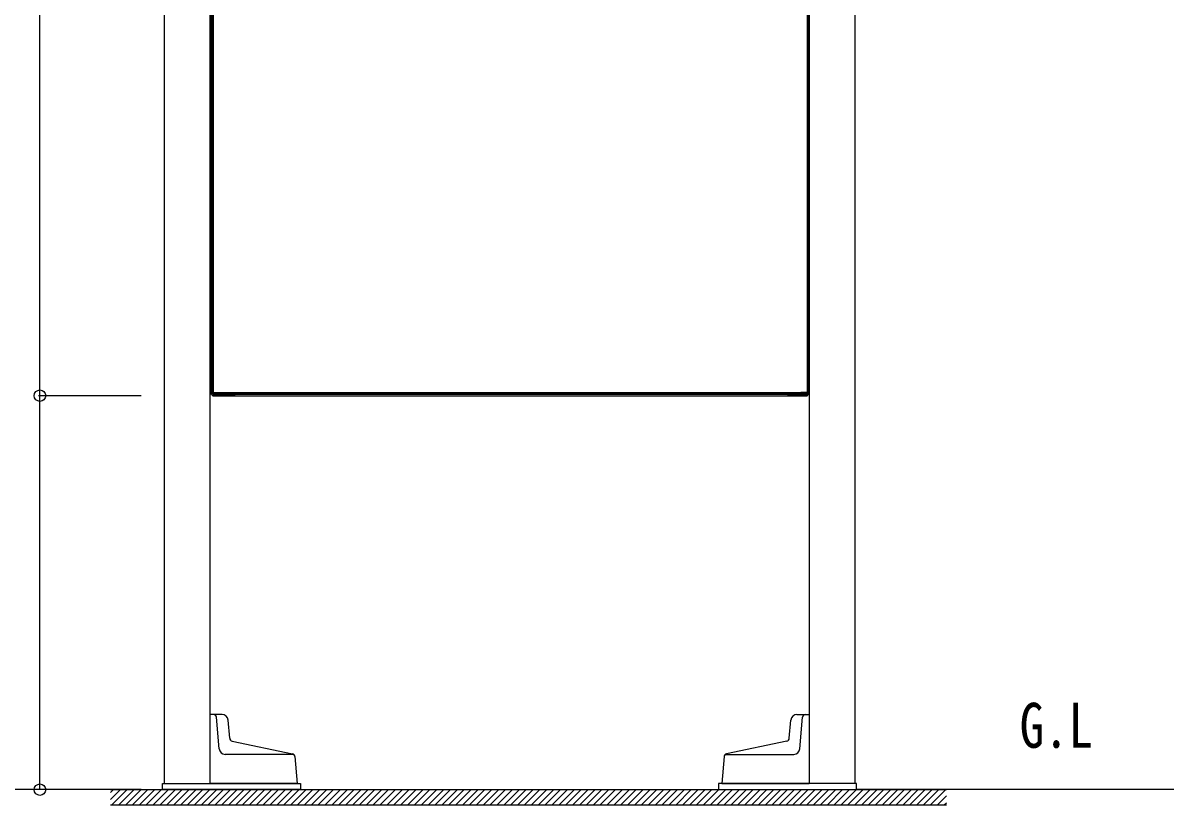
# Model space of a CAD drawing. Units: millimetres, scale not verified. Extents: x -2102 to 2102, y -1485 to 1485.
# Drawn here: x -924 to -173, y -678 to -167 of the extents above; entities that cross this region are included whole.
import ezdxf
from ezdxf.enums import TextEntityAlignment as Align

# ---------------------------------------------------------------- set-up
doc = ezdxf.new("R2010")
doc.units = ezdxf.units.MM
doc.header["$LTSCALE"] = 8
for name, color, linetype in [('0-1_USER1', 3, 'Continuous'), ('0-3_YKK_A1', 4, 'Continuous'), ('0-4_YKK_D', 6, 'Continuous')]:
    doc.layers.add(name, color=color, linetype=linetype)
doc.styles.add('ＭＳ ゴシック', font='')
doc.styles.get('ＭＳ ゴシック').set_extended_font_data('MS Gothic')

msp = doc.modelspace()

# ---------------------------------------------------------------- linework, layer by layer
at = {"layer": '0-3_YKK_A1'}
for p, q in [((-831.991, 182.5), (-831.991, -663.5)), ((-801.991, 182.5), (-801.991, -663.5)), ((-410.991, 182.5), (-410.991, -663.5)), ((-380.991, 182.5), (-380.991, -663.5)), ((-801.491, 178.5), (-801.491, -408.5)), ((-801.491, 178.5), (-801.491, -408.5)), ((-800.691, 178.5), (-800.691, -408.5)), ((-800.691, 178.5), (-800.691, -408.5)), ((-799.891, 178.5), (-799.891, -408.5)), ((-799.891, 178.5), (-799.891, -408.5)), ((-799.891, 177.3), (-799.891, -409.3)), ((-411.491, 178.5), (-411.491, -408.5)), ((-411.491, 178.5), (-411.491, -408.5)), ((-411.491, 166.5), (-411.491, -409.5)), ((-800.691, 164.5), (-800.691, -408.7)), ((-412.291, 164.9), (-412.291, -409.5)), ((-412.291, -356.7), (-412.291, -401.7)), ((-412.291, -356.7), (-412.291, -401.7)), ((-411.491, -365.9), (-411.491, -365.4)), ((-411.491, -365.9), (-411.491, -365.4)), ((-411.491, -365.9), (-411.491, -367.9)), ((-411.491, -365.9), (-411.491, -367.9)), ((-411.491, -368.4), (-412.291, -368.4)), ((-411.491, -368.4), (-412.291, -368.4)), ((-800.691, -408.5), (-801.491, -408.5)), ((-800.691, -408.5), (-801.491, -408.5)), ((-800.991, -409.5), (-801.491, -409.5)), ((-800.991, -409.5), (-801.491, -409.5)), ((-800.991, -408.7), (-800.691, -408.7)), ((-800.991, -408.7), (-800.691, -408.7)), ((-800.991, -409.5), (-800.691, -409.5)), ((-800.991, -409.5), (-800.691, -409.5)), ((-800.691, -408.5), (-799.891, -408.5)), ((-800.691, -408.5), (-799.891, -408.5)), ((-800.691, -409.7), (-800.691, -408.7)), ((-800.691, -408.7), (-800.691, -409.5)), ((-800.691, -408.7), (-800.691, -409.5)), ((-800.691, -409.3), (-796.191, -409.3)), ((-412.291, -409.5), (-800.691, -409.5)), ((-412.291, -409.5), (-800.691, -409.5)), ((-799.891, -409.7), (-799.891, -409.3)), ((-799.891, -410.5), (-412.491, -410.5)), ((-785.691, -408.9), (-798.691, -408.9)), ((-796.191, -409.3), (-796.191, -409.5)), ((-796.191, -409.7), (-796.17, -409.7)), ((-794.691, -408.7), (-761.691, -408.7)), ((-793.691, -410.5), (-792.441, -409.778)), ((-787.691, -410.5), (-793.691, -410.5)), ((-792.441, -408.9), (-792.441, -409.7)), ((-792.441, -409.778), (-792.441, -409.7)), ((-788.941, -409.778), (-792.441, -409.778)), ((-788.941, -408.9), (-788.941, -409.7)), ((-788.941, -409.778), (-788.941, -409.7)), ((-787.691, -410.5), (-788.941, -409.778)), ((-785.691, -408.9), (-785.62, -408.9)), ((-785.691, -409.7), (-785.62, -409.7)), ((-412.691, -408.9), (-785.62, -408.9)), ((-413.091, -409.7), (-785.62, -409.7)), ((-418.291, -408.7), (-451.291, -408.7)), ((-425.291, -410.5), (-424.041, -409.778)), ((-424.041, -408.9), (-424.041, -409.7)), ((-424.041, -409.778), (-420.541, -409.778)), ((-420.541, -408.9), (-420.541, -409.7)), ((-419.291, -410.5), (-420.541, -409.778)), ((-416.591, -410.5), (-420.091, -410.5)), ((-419.991, -409.5), (-419.991, -408.7)), ((-419.991, -409.5), (-419.991, -408.7)), ((-411.491, -408.5), (-416.221, -408.5)), ((-411.491, -408.5), (-416.221, -408.5)), ((-416.091, -409.7), (-412.291, -409.7)), ((-415.991, -409.5), (-415.991, -408.7)), ((-415.991, -409.5), (-415.991, -408.7)), ((-415.591, -409.5), (-415.591, -408.7)), ((-412.291, -408.7), (-415.591, -408.7)), ((-412.691, -408.9), (-412.691, -409.7)), ((-412.491, -410.5), (-412.291, -410.5)), ((-412.291, -408.7), (-412.291, -408.5)), ((-412.291, -408.7), (-412.291, -408.5)), ((-411.491, -408.7), (-412.291, -408.7)), ((-412.291, -408.7), (-412.291, -409.5)), ((-411.991, -408.7), (-412.291, -408.7)), ((-412.291, -408.7), (-412.291, -409.5)), ((-411.991, -408.7), (-412.291, -408.7)), ((-412.291, -409.7), (-412.291, -409.5)), ((-411.991, -409.5), (-412.291, -409.5)), ((-411.991, -409.5), (-412.291, -409.5)), ((-411.991, -409.5), (-411.491, -409.5)), ((-411.991, -409.5), (-411.491, -409.5)), ((-411.491, -409.7), (-411.491, -409.5)), ((-796.035, -640.849), (-797.831, -620.326)), ((-789.12, -634.026), (-790.158, -622.151)), ((-423.862, -634.026), (-422.823, -622.151)), ((-416.946, -640.849), (-415.15, -620.326)), ((-787.543, -635.808), (-748.1, -644.192)), ((-425.438, -635.808), (-464.881, -644.192)), ((-747.384, -644.5), (-792.051, -644.5)), ((-746.524, -645.974), (-744.991, -663.5)), ((-466.457, -645.974), (-467.991, -663.5)), ((-465.597, -644.5), (-420.931, -644.5)), ((-866.876, -667.5), (-321.279, -667.5)), ((-866.876, -669.401), (-864.975, -667.5)), ((-866.876, -673.891), (-860.485, -667.5)), ((-865.995, -677.5), (-855.995, -667.5)), ((-861.505, -677.5), (-851.505, -667.5)), ((-857.014, -677.5), (-847.014, -667.5)), ((-852.524, -677.5), (-842.524, -667.5)), ((-848.034, -677.5), (-838.034, -667.5)), ((-843.544, -677.5), (-833.544, -667.5)), ((-839.054, -677.5), (-829.054, -667.5)), ((-834.564, -677.5), (-824.564, -667.5)), ((-832.991, -663.5), (-742.991, -663.5)), ((-832.991, -665), (-832.991, -663.5)), ((-830.074, -677.5), (-820.074, -667.5)), ((-825.584, -677.5), (-815.584, -667.5)), ((-821.093, -677.5), (-811.093, -667.5)), ((-816.603, -677.5), (-806.603, -667.5)), ((-812.113, -677.5), (-802.113, -667.5)), ((-807.623, -677.5), (-797.623, -667.5)), ((-803.133, -677.5), (-793.133, -667.5)), ((-744.991, -663.5), (-801.991, -663.5)), ((-798.643, -677.5), (-788.643, -667.5)), ((-794.153, -677.5), (-784.153, -667.5)), ((-789.662, -677.5), (-779.662, -667.5)), ((-785.172, -677.5), (-775.172, -667.5)), ((-780.682, -677.5), (-770.682, -667.5)), ((-776.192, -677.5), (-766.192, -667.5)), ((-771.702, -677.5), (-761.702, -667.5)), ((-767.212, -677.5), (-757.212, -667.5)), ((-762.722, -677.5), (-752.722, -667.5)), ((-758.232, -677.5), (-748.232, -667.5)), ((-753.741, -677.5), (-743.741, -667.5)), ((-749.251, -677.5), (-739.251, -667.5)), ((-744.761, -677.5), (-734.761, -667.5)), ((-742.991, -663.5), (-742.991, -667.5)), ((-740.271, -677.5), (-730.271, -667.5)), ((-735.781, -677.5), (-725.781, -667.5)), ((-731.291, -677.5), (-721.291, -667.5)), ((-726.801, -677.5), (-716.801, -667.5)), ((-722.311, -677.5), (-712.311, -667.5)), ((-717.82, -677.5), (-707.82, -667.5)), ((-713.33, -677.5), (-703.33, -667.5)), ((-708.84, -677.5), (-698.84, -667.5)), ((-704.35, -677.5), (-694.35, -667.5)), ((-699.86, -677.5), (-689.86, -667.5)), ((-695.37, -677.5), (-685.37, -667.5)), ((-690.88, -677.5), (-680.88, -667.5)), ((-686.39, -677.5), (-676.39, -667.5)), ((-681.899, -677.5), (-671.899, -667.5)), ((-677.409, -677.5), (-667.409, -667.5)), ((-672.919, -677.5), (-662.919, -667.5)), ((-668.429, -677.5), (-658.429, -667.5)), ((-663.939, -677.5), (-653.939, -667.5)), ((-659.449, -677.5), (-649.449, -667.5)), ((-654.959, -677.5), (-644.959, -667.5)), ((-650.469, -677.5), (-640.469, -667.5)), ((-645.978, -677.5), (-635.978, -667.5)), ((-641.488, -677.5), (-631.488, -667.5)), ((-636.998, -677.5), (-626.998, -667.5)), ((-632.508, -677.5), (-622.508, -667.5)), ((-628.018, -677.5), (-618.018, -667.5)), ((-623.528, -677.5), (-613.528, -667.5)), ((-619.038, -677.5), (-609.038, -667.5)), ((-614.548, -677.5), (-604.548, -667.5)), ((-610.057, -677.5), (-600.057, -667.5)), ((-605.567, -677.5), (-595.567, -667.5)), ((-601.077, -677.5), (-591.077, -667.5)), ((-596.587, -677.5), (-586.587, -667.5)), ((-592.097, -677.5), (-582.097, -667.5)), ((-587.607, -677.5), (-577.607, -667.5)), ((-583.117, -677.5), (-573.117, -667.5)), ((-578.626, -677.5), (-568.626, -667.5)), ((-574.136, -677.5), (-564.136, -667.5)), ((-569.646, -677.5), (-559.646, -667.5)), ((-565.156, -677.5), (-555.156, -667.5)), ((-560.666, -677.5), (-550.666, -667.5)), ((-556.176, -677.5), (-546.176, -667.5)), ((-551.686, -677.5), (-541.686, -667.5)), ((-547.196, -677.5), (-537.196, -667.5)), ((-542.705, -677.5), (-532.705, -667.5)), ((-538.215, -677.5), (-528.215, -667.5)), ((-533.725, -677.5), (-523.725, -667.5)), ((-529.235, -677.5), (-519.235, -667.5)), ((-524.745, -677.5), (-514.745, -667.5)), ((-520.255, -677.5), (-510.255, -667.5)), ((-515.765, -677.5), (-505.765, -667.5)), ((-511.275, -677.5), (-501.275, -667.5)), ((-506.784, -677.5), (-496.784, -667.5)), ((-502.294, -677.5), (-492.294, -667.5)), ((-497.804, -677.5), (-487.804, -667.5)), ((-493.314, -677.5), (-483.314, -667.5)), ((-488.824, -677.5), (-478.824, -667.5)), ((-484.334, -677.5), (-474.334, -667.5)), ((-479.844, -677.5), (-469.844, -667.5)), ((-475.354, -677.5), (-465.354, -667.5)), ((-470.863, -677.5), (-460.863, -667.5)), ((-469.99, -663.5), (-469.99, -667.5)), ((-379.99, -663.5), (-469.99, -663.5)), ((-467.991, -663.5), (-410.991, -663.5)), ((-466.373, -677.5), (-456.373, -667.5)), ((-461.883, -677.5), (-451.883, -667.5)), ((-457.393, -677.5), (-447.393, -667.5)), ((-452.903, -677.5), (-442.903, -667.5)), ((-448.413, -677.5), (-438.413, -667.5)), ((-443.923, -677.5), (-433.923, -667.5)), ((-439.433, -677.5), (-429.433, -667.5)), ((-434.942, -677.5), (-424.942, -667.5)), ((-430.452, -677.5), (-420.452, -667.5)), ((-425.962, -677.5), (-415.962, -667.5)), ((-421.472, -677.5), (-411.472, -667.5)), ((-416.982, -677.5), (-406.982, -667.5)), ((-412.492, -677.5), (-402.492, -667.5)), ((-408.002, -677.5), (-398.002, -667.5)), ((-403.511, -677.5), (-393.511, -667.5)), ((-399.021, -677.5), (-389.021, -667.5)), ((-394.531, -677.5), (-384.531, -667.5)), ((-390.041, -677.5), (-380.041, -667.5)), ((-385.551, -677.5), (-375.551, -667.5)), ((-381.061, -677.5), (-371.061, -667.5)), ((-379.99, -665), (-379.99, -663.5)), ((-172.758, -667.5), (-379.99, -667.5)), ((-376.571, -677.5), (-366.571, -667.5)), ((-372.081, -677.5), (-362.081, -667.5)), ((-367.59, -677.5), (-357.59, -667.5)), ((-363.1, -677.5), (-353.1, -667.5)), ((-358.61, -677.5), (-348.61, -667.5)), ((-354.12, -677.5), (-344.12, -667.5)), ((-349.63, -677.5), (-339.63, -667.5)), ((-345.14, -677.5), (-335.14, -667.5)), ((-340.65, -677.5), (-330.65, -667.5)), ((-336.16, -677.5), (-326.16, -667.5)), ((-331.669, -677.5), (-321.669, -667.5)), ((-327.179, -677.5), (-321.279, -671.6)), ((-322.689, -677.5), (-321.279, -676.09)), ((-866.876, -677.5), (-321.279, -677.5))]:
    msp.add_line(p, q, dxfattribs=at)
for points in [[(-800.691, 178.7), (-412.291, 178.7), (-412.291, 178.5), (-412.291, -408.5)], [(-800.691, 178.7), (-412.291, 178.7), (-412.291, 178.5), (-412.291, -408.5)], [(-412.291, -365.4), (-411.491, -365.4), (-411.491, -364.9)], [(-412.291, -365.4), (-411.491, -365.4), (-411.491, -364.9)], [(-411.491, -368.9), (-411.491, -368.4), (-411.491, -367.9)], [(-411.491, -368.9), (-411.491, -368.4), (-411.491, -367.9)], [(-801.491, -409.5), (-801.491, -408.7), (-800.991, -408.7)], [(-801.491, -409.5), (-801.491, -408.7), (-800.991, -408.7)], [(-412.291, -408.7), (-800.691, -408.7), (-800.691, -408.5)], [(-412.291, -408.7), (-800.691, -408.7), (-800.691, -408.5)], [(-799.891, -409.7), (-796.491, -409.7), (-785.691, -409.7)], [(-411.491, -409.5), (-411.491, -408.7), (-411.991, -408.7)], [(-411.491, -409.5), (-411.491, -408.7), (-411.991, -408.7)], [(-794.143, -618.5), (-801.991, -618.5), (-801.991, -663.5)], [(-418.838, -618.5), (-410.991, -618.5), (-410.991, -663.5)], [(-742.991, -667.5), (-832.991, -667.5), (-832.991, -665)], [(-469.99, -667.5), (-379.99, -667.5), (-379.99, -665)]]:
    msp.add_lwpolyline(points, dxfattribs=at)
for centre, radius, start, end in [((-799.891, -409.7), 0.8, 180, 270), ((-798.691, -408.9), 0.8, 180, 270), ((-795.191, -409.5), 1, 180, 270), ((-792.891, -409.5), 1, 270, 0), ((-420.091, -409.5), 1, 180, 270), ((-416.591, -409.5), 1, 270, 0), ((-412.291, -409.7), 0.8, 270, 0), ((-799.823, -620.5), 2, 5, 90), ((-794.143, -622.5), 4, 5, 90), ((-418.838, -622.5), 4, 90, 175), ((-413.158, -620.5), 2, 90, 175), ((-787.127, -633.851), 2, 185, 257.99891), ((-425.854, -633.851), 2, 282.00109, 355), ((-792.051, -640.5), 4, 185, 270), ((-748.516, -646.149), 2, 5, 77.99891), ((-464.465, -646.149), 2, 102.00109, 175), ((-420.931, -640.5), 4, 270, 355)]:
    msp.add_arc(centre, radius, start, end, dxfattribs=at)
at = {"layer": '0-4_YKK_D'}
for p, q in [((-912.991, -410.5), (-912.991, 179.5)), ((-846.991, -410.5), (-913.991, -410.5)), ((-846.991, -410.5), (-913.991, -410.5)), ((-912.991, -667.5), (-912.991, -410.5)), ((-846.991, -667.5), (-993.991, -667.5)), ((-846.991, -667.5), (-913.991, -667.5))]:
    msp.add_line(p, q, dxfattribs=at)
for centre in [(-912.991, -410.5), (-912.991, -410.5), (-912.991, -667.5)]:
    msp.add_circle(centre, 3.75, dxfattribs=at)

# ---------------------------------------------------------------- texts
at = {"layer": '0-1_USER1', "style": 'ＭＳ ゴシック', "width": 0.8}
msp.add_text('G.L', height=29.33, dxfattribs=at).set_placement((-273.5, -649), align=Align.BOTTOM_LEFT)

doc.saveas('drawing.dxf')
